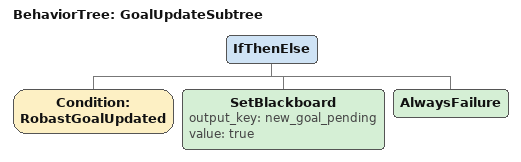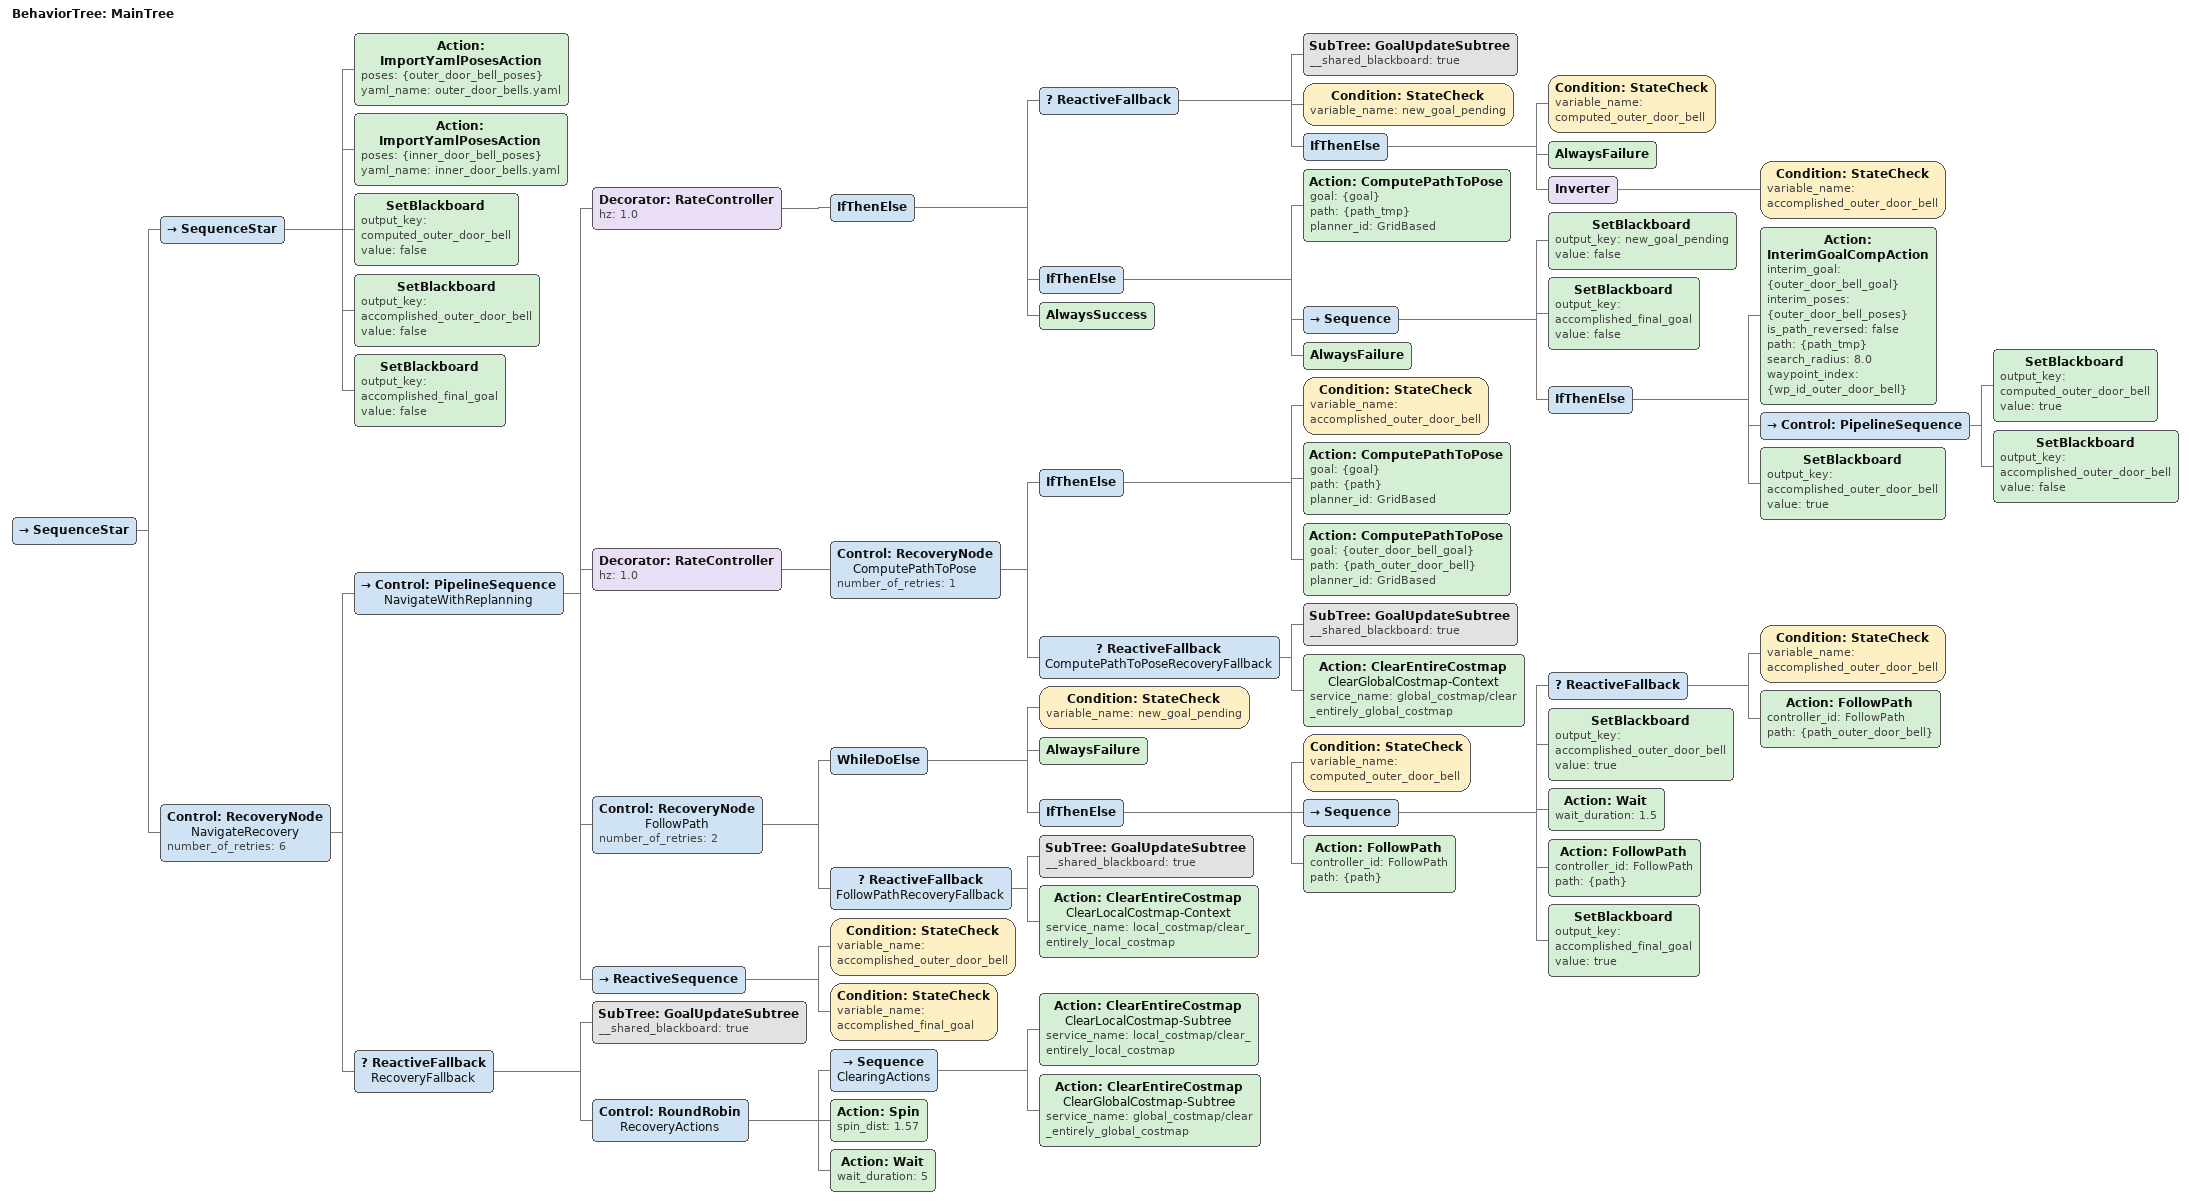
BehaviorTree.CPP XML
<?xml version="1.0"?>
<root main_tree_to_execute="MainTree">
    <BehaviorTree ID="GoalUpdateSubtree">
        <IfThenElse>
            <Condition ID="RobastGoalUpdated"/>
            <SetBlackboard output_key="new_goal_pending" value="true"/>
            <AlwaysFailure/>
        </IfThenElse>
    </BehaviorTree>
    <BehaviorTree ID="MainTree">
        <SequenceStar>
            <SequenceStar>
                <Action ID="ImportYamlPosesAction" poses="{outer_door_bell_poses}" yaml_name="outer_door_bells.yaml"/>
                <Action ID="ImportYamlPosesAction" poses="{inner_door_bell_poses}" yaml_name="inner_door_bells.yaml"/>
                <SetBlackboard output_key="computed_outer_door_bell" value="false"/>
                <SetBlackboard output_key="accomplished_outer_door_bell" value="false"/>
                <SetBlackboard output_key="accomplished_final_goal" value="false"/>
            </SequenceStar>
            <Control ID="RecoveryNode" name="NavigateRecovery" number_of_retries="6">
                <Control ID="PipelineSequence" name="NavigateWithReplanning">
                    <Decorator ID="RateController" hz="1.0">
                        <IfThenElse>
                            <ReactiveFallback>
                                <SubTree ID="GoalUpdateSubtree" __shared_blackboard="true"/>
                                <Condition ID="StateCheck" variable_name="new_goal_pending"/>
                                <IfThenElse>
                                    <Condition ID="StateCheck" variable_name="computed_outer_door_bell"/>
                                    <AlwaysFailure/>
                                    <Inverter>
                                        <Condition ID="StateCheck" variable_name="accomplished_outer_door_bell"/>
                                    </Inverter>
                                </IfThenElse>
                            </ReactiveFallback>
                            <IfThenElse>
                                <Action ID="ComputePathToPose" goal="{goal}" path="{path_tmp}" planner_id="GridBased"/>
                                <Sequence>
                                    <SetBlackboard output_key="new_goal_pending" value="false"/>
                                    <SetBlackboard output_key="accomplished_final_goal" value="false"/>
                                    <IfThenElse>
                                        <Action ID="InterimGoalCompAction" interim_goal="{outer_door_bell_goal}" interim_poses="{outer_door_bell_poses}" is_path_reversed="false" path="{path_tmp}" search_radius="8.0" waypoint_index="{wp_id_outer_door_bell}"/>
                                        <Control ID="PipelineSequence">
                                            <SetBlackboard output_key="computed_outer_door_bell" value="true"/>
                                            <SetBlackboard output_key="accomplished_outer_door_bell" value="false"/>
                                        </Control>
                                        <SetBlackboard output_key="accomplished_outer_door_bell" value="true"/>
                                    </IfThenElse>
                                </Sequence>
                                <AlwaysFailure/>
                            </IfThenElse>
                            <AlwaysSuccess/>
                        </IfThenElse>
                    </Decorator>
                    <Decorator ID="RateController" hz="1.0">
                        <Control ID="RecoveryNode" name="ComputePathToPose" number_of_retries="1">
                            <IfThenElse>
                                <Condition ID="StateCheck" variable_name="accomplished_outer_door_bell"/>
                                <Action ID="ComputePathToPose" goal="{goal}" path="{path}" planner_id="GridBased"/>
                                <Action ID="ComputePathToPose" goal="{outer_door_bell_goal}" path="{path_outer_door_bell}" planner_id="GridBased"/>
                            </IfThenElse>
                            <ReactiveFallback name="ComputePathToPoseRecoveryFallback">
                                <SubTree ID="GoalUpdateSubtree" __shared_blackboard="true"/>
                                <Action ID="ClearEntireCostmap" name="ClearGlobalCostmap-Context" service_name="global_costmap/clear_entirely_global_costmap"/>
                            </ReactiveFallback>
                        </Control>
                    </Decorator>
                    <Control ID="RecoveryNode" name="FollowPath" number_of_retries="2">
                        <WhileDoElse>
                            <Condition ID="StateCheck" variable_name="new_goal_pending"/>
                            <AlwaysFailure/>
                            <IfThenElse>
                                <Condition ID="StateCheck" variable_name="computed_outer_door_bell"/>
                                <Sequence>
                                    <ReactiveFallback>
                                        <Condition ID="StateCheck" variable_name="accomplished_outer_door_bell"/>
                                        <Action ID="FollowPath" controller_id="FollowPath" path="{path_outer_door_bell}"/>
                                    </ReactiveFallback>
                                    <SetBlackboard output_key="accomplished_outer_door_bell" value="true"/>
                                    <Action ID="Wait" wait_duration="1.5"/>
                                    <Action ID="FollowPath" controller_id="FollowPath" path="{path}"/>
                                    <SetBlackboard output_key="accomplished_final_goal" value="true"/>
                                </Sequence>
                                <Action ID="FollowPath" controller_id="FollowPath" path="{path}"/>
                            </IfThenElse>
                        </WhileDoElse>
                        <ReactiveFallback name="FollowPathRecoveryFallback">
                            <SubTree ID="GoalUpdateSubtree" __shared_blackboard="true"/>
                            <Action ID="ClearEntireCostmap" name="ClearLocalCostmap-Context" service_name="local_costmap/clear_entirely_local_costmap"/>
                        </ReactiveFallback>
                    </Control>
                    <ReactiveSequence>
                        <Condition ID="StateCheck" variable_name="accomplished_outer_door_bell"/>
                        <Condition ID="StateCheck" variable_name="accomplished_final_goal"/>
                    </ReactiveSequence>
                </Control>
                <ReactiveFallback name="RecoveryFallback">
                    <SubTree ID="GoalUpdateSubtree" __shared_blackboard="true"/>
                    <Control ID="RoundRobin" name="RecoveryActions">
                        <Sequence name="ClearingActions">
                            <Action ID="ClearEntireCostmap" name="ClearLocalCostmap-Subtree" service_name="local_costmap/clear_entirely_local_costmap"/>
                            <Action ID="ClearEntireCostmap" name="ClearGlobalCostmap-Subtree" service_name="global_costmap/clear_entirely_global_costmap"/>
                        </Sequence>
                        <Action ID="Spin" spin_dist="1.57"/>
                        <Action ID="Wait" wait_duration="5"/>
                    </Control>
                </ReactiveFallback>
            </Control>
        </SequenceStar>
    </BehaviorTree>
</root>
